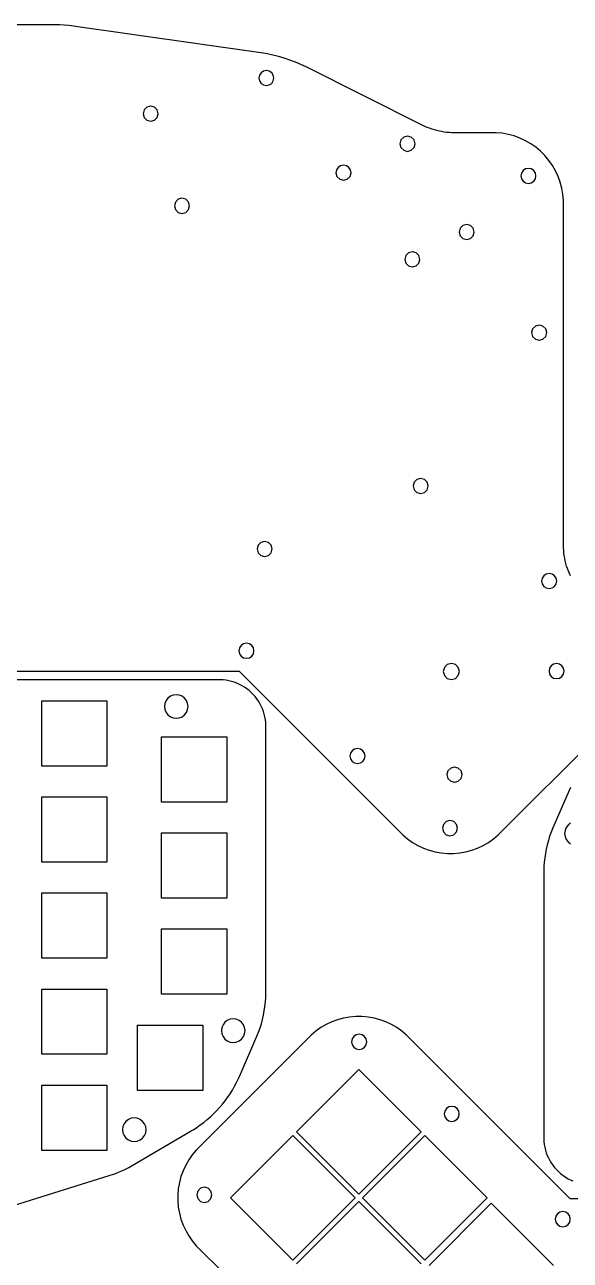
# Model space of a CAD drawing. Extents: x -1 to 514, y 19 to 842.
# Drawn here: x 173.3 to 288.9, y 566 to 827.4 of the extents above; entities that cross this region are included whole.
import ezdxf

# ---------------------------------------------------------------- set-up
doc = ezdxf.new("R2010")
doc.units = 0

msp = doc.modelspace()

# ---------------------------------------------------------------- linework, layer by layer
at = {"layer": 'Layer 1'}
for p, q in [((179.673573, 827.378254), (161.321303, 827.378254)), ((180.66523, 827.34915), (179.673573, 827.378254)), ((181.655565, 827.293587), (180.66523, 827.34915)), ((182.643782, 827.208921), (181.655565, 827.293587)), ((183.629354, 827.097796), (182.643782, 827.208921)), ((184.081526, 827.03165), (183.629354, 827.097796)), ((222.795311, 821.501865), (184.081526, 827.03165)), ((223.413906, 821.414553), (222.795311, 821.501865)), ((224.643688, 821.192303), (223.413906, 821.414553)), ((225.865003, 820.92772), (224.643688, 821.192303)), ((227.075999, 820.620804), (225.865003, 820.92772)), ((228.275089, 820.268909), (227.075999, 820.620804)), ((229.461215, 819.87468), (228.275089, 820.268909)), ((230.632259, 819.438118), (229.461215, 819.87468)), ((231.786899, 818.961869), (230.632259, 819.438118)), ((232.923813, 818.443286), (231.786899, 818.961869)), ((257.515744, 806.148114), (232.923813, 818.443286)), ((223.015384, 816.723186), (222.889119, 816.100986)), ((222.889119, 816.100986), (223.015384, 815.478785)), ((223.358397, 817.231165), (223.015384, 816.723186)), ((223.86677, 817.573594), (223.358397, 817.231165)), ((224.489115, 817.699143), (223.86677, 817.573594)), ((225.111461, 817.573594), (224.489115, 817.699143)), ((225.619834, 817.231165), (225.111461, 817.573594)), ((225.962847, 816.723186), (225.619834, 817.231165)), ((226.089112, 816.100986), (225.962847, 816.723186)), ((225.962847, 815.478785), (226.089112, 816.100986)), ((226.089112, 816.100986), (226.089112, 816.100986)), ((223.015384, 815.478785), (223.358397, 814.970806)), ((223.358397, 814.970806), (223.86677, 814.628377)), ((223.86677, 814.628377), (224.489115, 814.502828)), ((224.489115, 814.502828), (225.111461, 814.628377)), ((225.111461, 814.628377), (225.619834, 814.970806)), ((225.619834, 814.970806), (225.962847, 815.478785)), ((198.618684, 809.338594), (198.404325, 808.538595)), ((198.404325, 808.538595), (198.618684, 807.738596)), ((199.204324, 809.924234), (198.618684, 809.338594)), ((198.618684, 807.738596), (199.204324, 807.152956)), ((200.004323, 810.138593), (199.204324, 809.924234)), ((200.804322, 809.924234), (200.004323, 810.138593)), ((201.389962, 809.338594), (200.804322, 809.924234)), ((200.804322, 807.152956), (201.389962, 807.738596)), ((201.604321, 808.538595), (201.389962, 809.338594)), ((201.389962, 807.738596), (201.604321, 808.538595)), ((201.604321, 808.538595), (201.604321, 808.538595)), ((199.204324, 807.152956), (200.004323, 806.938597)), ((200.004323, 806.938597), (200.804322, 807.152956)), ((258.080364, 805.878239), (257.515744, 806.148114)), ((258.572489, 805.663927), (258.080364, 805.878239)), ((259.072021, 805.468136), (258.572489, 805.663927)), ((259.578169, 805.288219), (259.072021, 805.468136)), ((260.090401, 805.129469), (259.578169, 805.288219)), ((260.607926, 804.986595), (260.090401, 805.129469)), ((252.995282, 802.989316), (252.780923, 802.189317)), ((253.580922, 803.574956), (252.995282, 802.989316)), ((254.380921, 803.789315), (253.580922, 803.574956)), ((255.18092, 803.574956), (254.380921, 803.789315)), ((255.76656, 802.989316), (255.18092, 803.574956)), ((255.980919, 802.189317), (255.76656, 802.989316)), ((261.130212, 804.862241), (260.607926, 804.986595)), ((261.656733, 804.759053), (261.130212, 804.862241)), ((262.186428, 804.671741), (261.656733, 804.759053)), ((262.718769, 804.605595), (262.186428, 804.671741)), ((263.253491, 804.55797), (262.718769, 804.605595)), ((263.789272, 804.528866), (263.253491, 804.55797)), ((264.41501, 804.518283), (263.789272, 804.528866)), ((273.126935, 804.518283), (264.41501, 804.518283)), ((274.42736, 804.404512), (273.126935, 804.518283)), ((275.712969, 804.176971), (274.42736, 804.404512)), ((276.973972, 803.84095), (275.712969, 804.176971)), ((278.200843, 803.393805), (276.973972, 803.84095)), ((279.384058, 802.840826), (278.200843, 803.393805)), ((280.514621, 802.189952), (279.384058, 802.840826)), ((252.780923, 802.189317), (252.995282, 801.389318)), ((252.995282, 801.389318), (253.580922, 800.803678)), ((253.580922, 800.803678), (254.380921, 800.589319)), ((254.380921, 800.589319), (255.18092, 800.803678)), ((255.18092, 800.803678), (255.76656, 801.389318)), ((255.76656, 801.389318), (255.980919, 802.189317)), ((255.980919, 802.189317), (255.980919, 802.189317)), ((281.583801, 801.441182), (280.514621, 802.189952)), ((282.583925, 800.602454), (281.583801, 801.441182)), ((283.507055, 799.67906), (282.583925, 800.602454)), ((240.216279, 797.529646), (239.707701, 797.186753)), ((240.839071, 797.655382), (240.216279, 797.529646)), ((241.461862, 797.529646), (240.839071, 797.655382)), ((241.97044, 797.186753), (241.461862, 797.529646)), ((284.346048, 798.678936), (283.507055, 799.67906)), ((285.094818, 797.610021), (284.346048, 798.678936)), ((285.747544, 796.477605), (285.094818, 797.610021)), ((239.364809, 796.678175), (239.239073, 796.055384)), ((239.239073, 796.055384), (239.453432, 795.255385)), ((239.707701, 797.186753), (239.364809, 796.678175)), ((239.453432, 795.255385), (240.039072, 794.669745)), ((240.039072, 794.669745), (240.839071, 794.455385)), ((240.839071, 794.455385), (241.63907, 794.669745)), ((241.63907, 794.669745), (242.22471, 795.255385)), ((242.313333, 796.678175), (241.97044, 797.186753)), ((242.22471, 795.255385), (242.439069, 796.055384)), ((242.439069, 796.055384), (242.313333, 796.678175)), ((242.439069, 796.055384), (242.439069, 796.055384)), ((278.516679, 796.005579), (278.390943, 795.382787)), ((278.390943, 795.382787), (278.516679, 794.759996)), ((278.859572, 796.514157), (278.516679, 796.005579)), ((278.516679, 794.759996), (278.859572, 794.251418)), ((279.36815, 796.857049), (278.859572, 796.514157)), ((279.990941, 796.982785), (279.36815, 796.857049)), ((280.613733, 796.857049), (279.990941, 796.982785)), ((281.122311, 796.514157), (280.613733, 796.857049)), ((281.465204, 796.005579), (281.122311, 796.514157)), ((281.122311, 794.251418), (281.465204, 794.759996)), ((281.59094, 795.382787), (281.465204, 796.005579)), ((281.465204, 794.759996), (281.59094, 795.382787)), ((281.59094, 795.382787), (281.59094, 795.382787)), ((286.299464, 795.294919), (285.747544, 796.477605)), ((286.745816, 794.067254), (286.299464, 795.294919)), ((278.859572, 794.251418), (279.36815, 793.908525)), ((279.36815, 793.908525), (279.990941, 793.782789)), ((279.990941, 793.782789), (280.613733, 793.908525)), ((280.613733, 793.908525), (281.122311, 794.251418)), ((287.083688, 792.807839), (286.745816, 794.067254)), ((287.310436, 791.521966), (287.083688, 792.807839)), ((205.23909, 789.856819), (205.024731, 789.056819)), ((205.82473, 790.442459), (205.23909, 789.856819)), ((206.624729, 790.656818), (205.82473, 790.442459)), ((207.424728, 790.442459), (206.624729, 790.656818)), ((208.010368, 789.856819), (207.424728, 790.442459)), ((208.224728, 789.056819), (208.010368, 789.856819)), ((287.424206, 790.220217), (287.310436, 791.521966)), ((287.424206, 717.388455), (287.424206, 790.220217)), ((205.024731, 789.056819), (205.23909, 788.25682)), ((205.23909, 788.25682), (205.82473, 787.67118)), ((205.82473, 787.67118), (206.624729, 787.456821)), ((206.624729, 787.456821), (207.424728, 787.67118)), ((207.424728, 787.67118), (208.010368, 788.25682)), ((208.010368, 788.25682), (208.224728, 789.056819)), ((208.224728, 789.056819), (208.224728, 789.056819)), ((265.547599, 784.319625), (265.33324, 783.519626)), ((266.133239, 784.905265), (265.547599, 784.319625)), ((266.933239, 785.119625), (266.133239, 784.905265)), ((267.733238, 784.905265), (266.933239, 785.119625)), ((268.318878, 784.319625), (267.733238, 784.905265)), ((268.533237, 783.519626), (268.318878, 784.319625)), ((265.33324, 783.519626), (265.547599, 782.719627)), ((265.547599, 782.719627), (266.133239, 782.133987)), ((266.133239, 782.133987), (266.933239, 781.919628)), ((266.933239, 781.919628), (267.733238, 782.133987)), ((267.733238, 782.133987), (268.318878, 782.719627)), ((268.318878, 782.719627), (268.533237, 783.519626)), ((268.533237, 783.519626), (268.533237, 783.519626)), ((254.622297, 779.107061), (254.036657, 778.521421)), ((255.422296, 779.32142), (254.622297, 779.107061)), ((256.222295, 779.107061), (255.422296, 779.32142)), ((256.807935, 778.521421), (256.222295, 779.107061)), ((254.036657, 778.521421), (253.822298, 777.721422)), ((253.822298, 777.721422), (254.036657, 776.921423)), ((254.036657, 776.921423), (254.622297, 776.335783)), ((256.222295, 776.335783), (256.807935, 776.921423)), ((257.022294, 777.721422), (256.807935, 778.521421)), ((256.807935, 776.921423), (257.022294, 777.721422)), ((257.022294, 777.721422), (257.022294, 777.721422)), ((254.622297, 776.335783), (255.422296, 776.121424)), ((255.422296, 776.121424), (256.222295, 776.335783)), ((281.469907, 763.627633), (280.884267, 763.041993)), ((282.269906, 763.841992), (281.469907, 763.627633)), ((283.069905, 763.627633), (282.269906, 763.841992)), ((283.655545, 763.041993), (283.069905, 763.627633)), ((280.884267, 763.041993), (280.669908, 762.241994)), ((280.669908, 762.241994), (280.884267, 761.441995)), ((280.884267, 761.441995), (281.469907, 760.856355)), ((281.469907, 760.856355), (282.269906, 760.641996)), ((282.269906, 760.641996), (283.069905, 760.856355)), ((283.069905, 760.856355), (283.655545, 761.441995)), ((283.869904, 762.241994), (283.655545, 763.041993)), ((283.655545, 761.441995), (283.869904, 762.241994)), ((283.869904, 762.241994), (283.869904, 762.241994)), ((255.768612, 730.598693), (255.554253, 729.798694)), ((255.554253, 729.798694), (255.768612, 728.998695)), ((256.354252, 731.184333), (255.768612, 730.598693)), ((257.154251, 731.398692), (256.354252, 731.184333)), ((257.95425, 731.184333), (257.154251, 731.398692)), ((258.53989, 730.598693), (257.95425, 731.184333)), ((258.754249, 729.798694), (258.53989, 730.598693)), ((258.53989, 728.998695), (258.754249, 729.798694)), ((258.754249, 729.798694), (258.754249, 729.798694)), ((255.768612, 728.998695), (256.354252, 728.413055)), ((256.354252, 728.413055), (257.154251, 728.198696)), ((257.154251, 728.198696), (257.95425, 728.413055)), ((257.95425, 728.413055), (258.53989, 728.998695)), ((222.748653, 717.26371), (222.534294, 716.463711)), ((222.534294, 716.463711), (222.748653, 715.663712)), ((223.334293, 717.84935), (222.748653, 717.26371)), ((224.134292, 718.063709), (223.334293, 717.84935)), ((224.934292, 717.84935), (224.134292, 718.063709)), ((225.519932, 717.26371), (224.934292, 717.84935)), ((225.734291, 716.463711), (225.519932, 717.26371)), ((225.519932, 715.663712), (225.734291, 716.463711)), ((225.734291, 716.463711), (225.734291, 716.463711)), ((287.436642, 716.732289), (287.424206, 717.388455)), ((287.468127, 716.168727), (287.436642, 716.732289)), ((222.748653, 715.663712), (223.334293, 715.078072)), ((223.334293, 715.078072), (224.134292, 714.863713)), ((224.134292, 714.863713), (224.934292, 715.078072)), ((224.934292, 715.078072), (225.519932, 715.663712)), ((287.520515, 715.610457), (287.468127, 716.168727)), ((287.594069, 715.052187), (287.520515, 715.610457)), ((287.68826, 714.496563), (287.594069, 715.052187)), ((287.803354, 713.94623), (287.68826, 714.496563)), ((287.93882, 713.398543), (287.803354, 713.94623)), ((283.760252, 711.160354), (283.251892, 710.817954)), ((284.382571, 711.285892), (283.760252, 711.160354)), ((285.004889, 711.160354), (284.382571, 711.285892)), ((285.51325, 710.817954), (285.004889, 711.160354)), ((288.09466, 712.858794), (287.93882, 713.398543)), ((288.270343, 712.324336), (288.09466, 712.858794)), ((288.466134, 711.79517), (288.270343, 712.324336)), ((288.681505, 711.276588), (288.466134, 711.79517)), ((288.91619, 710.765942), (288.681505, 711.276588)), ((282.908871, 710.310011), (282.782574, 709.687846)), ((282.782574, 709.687846), (282.908871, 709.065681)), ((283.251892, 710.817954), (282.908871, 710.310011)), ((282.908871, 709.065681), (283.251892, 708.557739)), ((283.251892, 708.557739), (283.760252, 708.215338)), ((285.004889, 708.215338), (285.51325, 708.557739)), ((285.85627, 710.310011), (285.51325, 710.817954)), ((285.51325, 708.557739), (285.85627, 709.065681)), ((285.982568, 709.687846), (285.85627, 710.310011)), ((285.85627, 709.065681), (285.982568, 709.687846)), ((285.982568, 709.687846), (285.982568, 709.687846)), ((283.760252, 708.215338), (284.382571, 708.0898)), ((284.382571, 708.0898), (285.004889, 708.215338)), ((218.801423, 695.550734), (218.675158, 694.928533)), ((219.144436, 696.058713), (218.801423, 695.550734)), ((219.65281, 696.401142), (219.144436, 696.058713)), ((220.275155, 696.526691), (219.65281, 696.401142)), ((220.8975, 696.401142), (220.275155, 696.526691)), ((221.405874, 696.058713), (220.8975, 696.401142)), ((221.748887, 695.550734), (221.405874, 696.058713)), ((221.875152, 694.928533), (221.748887, 695.550734)), ((218.675158, 694.928533), (218.801423, 694.306333)), ((218.801423, 694.306333), (219.144436, 693.798354)), ((219.144436, 693.798354), (219.65281, 693.455925)), ((219.65281, 693.455925), (220.275155, 693.330376)), ((220.275155, 693.330376), (220.8975, 693.455925)), ((220.8975, 693.455925), (221.405874, 693.798354)), ((221.405874, 693.798354), (221.748887, 694.306333)), ((221.748887, 694.306333), (221.875152, 694.928533)), ((221.875152, 694.928533), (221.875152, 694.928533)), ((96.371732, 690.639114), (218.742957, 690.639114)), ((218.742957, 690.639114), (253.394599, 655.986678)), ((262.19898, 691.384126), (261.971224, 690.534127)), ((261.971224, 690.534127), (262.19898, 689.684128)), ((262.821223, 692.006369), (262.19898, 691.384126)), ((263.671223, 692.234126), (262.821223, 692.006369)), ((264.521222, 692.006369), (263.671223, 692.234126)), ((265.143465, 691.384126), (264.521222, 692.006369)), ((265.371221, 690.534127), (265.143465, 691.384126)), ((265.143465, 689.684128), (265.371221, 690.534127)), ((265.371221, 690.534127), (265.371221, 690.534127)), ((284.488913, 691.259515), (284.362648, 690.637314)), ((284.362648, 690.637314), (284.488913, 690.015114)), ((284.831926, 691.767494), (284.488913, 691.259515)), ((285.340299, 692.109923), (284.831926, 691.767494)), ((285.962645, 692.235472), (285.340299, 692.109923)), ((286.58499, 692.109923), (285.962645, 692.235472)), ((287.093363, 691.767494), (286.58499, 692.109923)), ((287.436376, 691.259515), (287.093363, 691.767494)), ((287.562641, 690.637314), (287.436376, 691.259515)), ((287.436376, 690.015114), (287.562641, 690.637314)), ((287.562641, 690.637314), (287.562641, 690.637314)), ((214.760844, 688.805363), (90.641519, 688.805363)), ((215.361182, 688.76885), (214.760844, 688.805363)), ((215.958082, 688.696355), (215.361182, 688.76885)), ((216.549425, 688.58814), (215.958082, 688.696355)), ((217.133359, 688.444207), (216.549425, 688.58814)), ((217.707504, 688.265349), (217.133359, 688.444207)), ((218.269743, 688.052095), (217.707504, 688.265349)), ((218.817959, 687.805239), (218.269743, 688.052095)), ((219.3503, 687.52584), (218.817959, 687.805239)), ((219.864914, 687.21469), (219.3503, 687.52584)), ((262.19898, 689.684128), (262.821223, 689.061885)), ((262.821223, 689.061885), (263.671223, 688.834128)), ((263.671223, 688.834128), (264.521222, 689.061885)), ((264.521222, 689.061885), (265.143465, 689.684128)), ((284.488913, 690.015114), (284.831926, 689.507135)), ((284.831926, 689.507135), (285.340299, 689.164706)), ((285.340299, 689.164706), (285.962645, 689.039157)), ((285.962645, 689.039157), (286.58499, 689.164706)), ((286.58499, 689.164706), (287.093363, 689.507135)), ((287.093363, 689.507135), (287.436376, 690.015114)), ((203.63856, 684.904224), (203.245131, 684.390253)), ((204.160193, 685.305316), (203.63856, 684.904224)), ((204.768365, 685.556518), (204.160193, 685.305316)), ((205.410192, 685.640252), (204.768365, 685.556518)), ((206.052019, 685.556518), (205.410192, 685.640252)), ((206.660191, 685.305316), (206.052019, 685.556518)), ((207.181824, 684.904224), (206.660191, 685.305316)), ((207.575253, 684.390253), (207.181824, 684.904224)), ((220.359949, 686.873113), (219.864914, 687.21469)), ((220.833288, 686.502432), (220.359949, 686.873113)), ((221.283344, 686.103441), (220.833288, 686.502432)), ((221.708529, 685.678256), (221.283344, 686.103441)), ((222.107255, 685.228201), (221.708529, 685.678256)), ((222.477936, 684.754862), (222.107255, 685.228201)), ((176.911452, 670.516592), (176.911452, 684.334175)), ((176.911452, 684.334175), (190.729034, 684.334175)), ((190.729034, 684.334175), (190.729034, 670.516592)), ((202.996733, 683.792548), (202.910195, 683.140255)), ((202.910195, 683.140255), (202.996733, 682.487961)), ((202.910195, 683.140255), (202.910195, 683.140255)), ((203.245131, 684.390253), (202.996733, 683.792548)), ((202.996733, 682.487961), (203.245131, 681.890256)), ((207.823651, 683.792548), (207.575253, 684.390253)), ((207.575253, 681.890256), (207.823651, 682.487961)), ((207.910189, 683.140255), (207.823651, 683.792548)), ((207.823651, 682.487961), (207.910189, 683.140255)), ((222.819777, 684.260092), (222.477936, 684.754862)), ((223.130662, 683.745478), (222.819777, 684.260092)), ((223.410062, 683.213137), (223.130662, 683.745478)), ((223.656918, 682.664656), (223.410062, 683.213137)), ((223.870172, 682.102417), (223.656918, 682.664656)), ((203.245131, 681.890256), (203.63856, 681.376285)), ((203.63856, 681.376285), (204.160193, 680.975194)), ((204.160193, 680.975194), (204.768365, 680.723991)), ((204.768365, 680.723991), (205.410192, 680.640257)), ((205.410192, 680.640257), (206.052019, 680.723991)), ((206.052019, 680.723991), (206.660191, 680.975194)), ((206.660191, 680.975194), (207.181824, 681.376285)), ((207.181824, 681.376285), (207.575253, 681.890256)), ((224.04903, 681.528272), (223.870172, 682.102417)), ((224.192963, 680.944602), (224.04903, 681.528272)), ((224.301442, 680.352994), (224.192963, 680.944602)), ((224.373938, 679.756095), (224.301442, 680.352994)), ((224.410186, 679.156021), (224.373938, 679.756095)), ((273.614032, 655.986678), (297.945879, 680.320377)), ((224.410186, 622.964783), (224.410186, 679.156021)), ((202.31142, 662.896602), (202.31142, 676.714184)), ((202.31142, 676.714184), (216.129002, 676.714184)), ((216.129002, 676.714184), (216.129002, 662.896602)), ((242.311919, 673.282449), (242.185654, 672.660249)), ((242.185654, 672.660249), (242.311919, 672.038049)), ((242.654933, 673.790429), (242.311919, 673.282449)), ((242.311919, 672.038049), (242.654933, 671.530069)), ((243.163306, 674.132857), (242.654933, 673.790429)), ((243.785651, 674.258407), (243.163306, 674.132857)), ((244.407996, 674.132857), (243.785651, 674.258407)), ((244.91637, 673.790429), (244.407996, 674.132857)), ((245.259383, 673.282449), (244.91637, 673.790429)), ((244.91637, 671.530069), (245.259383, 672.038049)), ((245.385648, 672.660249), (245.259383, 673.282449)), ((245.259383, 672.038049), (245.385648, 672.660249)), ((245.385648, 672.660249), (245.385648, 672.660249)), ((190.729034, 670.516592), (176.911452, 670.516592)), ((242.654933, 671.530069), (243.163306, 671.187641)), ((243.163306, 671.187641), (243.785651, 671.062091)), ((243.785651, 671.062091), (244.407996, 671.187641)), ((244.407996, 671.187641), (244.91637, 671.530069)), ((262.959218, 669.527381), (262.744859, 668.727381)), ((263.544858, 670.113021), (262.959218, 669.527381)), ((264.344857, 670.32738), (263.544858, 670.113021)), ((265.144857, 670.113021), (264.344857, 670.32738)), ((265.730497, 669.527381), (265.144857, 670.113021)), ((265.944856, 668.727381), (265.730497, 669.527381)), ((262.744859, 668.727381), (262.959218, 667.927382)), ((262.959218, 667.927382), (263.544858, 667.341742)), ((263.544858, 667.341742), (264.344857, 667.127383)), ((264.344857, 667.127383), (265.144857, 667.341742)), ((265.144857, 667.341742), (265.730497, 667.927382)), ((265.730497, 667.927382), (265.944856, 668.727381)), ((265.944856, 668.727381), (265.944856, 668.727381)), ((176.911452, 650.196486), (176.911452, 664.0142)), ((176.911452, 664.0142), (190.729034, 664.0142)), ((190.729034, 664.0142), (190.729034, 650.196486)), ((288.878872, 665.982648), (285.144283, 657.446063)), ((216.129002, 662.896602), (202.31142, 662.896602)), ((262.583578, 658.794583), (261.997938, 658.208943)), ((263.383577, 659.008942), (262.583578, 658.794583)), ((264.183576, 658.794583), (263.383577, 659.008942)), ((264.769216, 658.208943), (264.183576, 658.794583)), ((202.31142, 642.576495), (202.31142, 656.394078)), ((202.31142, 656.394078), (216.129002, 656.394078)), ((216.129002, 656.394078), (216.129002, 642.576495)), ((261.997938, 658.208943), (261.783579, 657.408944)), ((261.783579, 657.408944), (261.997938, 656.608945)), ((261.997938, 656.608945), (262.583578, 656.023305)), ((264.183576, 656.023305), (264.769216, 656.608945)), ((264.983575, 657.408944), (264.769216, 658.208943)), ((264.769216, 656.608945), (264.983575, 657.408944)), ((264.983575, 657.408944), (264.983575, 657.408944)), ((284.801648, 656.575532), (284.491821, 655.692751)), ((285.144283, 657.446063), (284.801648, 656.575532)), ((287.761365, 656.930952), (287.674826, 656.278659)), ((287.674826, 656.278659), (287.761365, 655.626366)), ((288.009762, 657.528658), (287.761365, 656.930952)), ((288.403191, 658.042629), (288.009762, 657.528658)), ((288.924825, 658.44372), (288.403191, 658.042629)), ((253.394599, 655.986678), (254.394723, 655.14795)), ((254.394723, 655.14795), (255.463903, 654.39918)), ((255.463903, 654.39918), (256.594466, 653.74566)), ((256.594466, 653.74566), (257.777681, 653.195327)), ((262.583578, 656.023305), (263.383577, 655.808946)), ((263.383577, 655.808946), (264.183576, 656.023305)), ((269.230686, 653.195327), (270.413901, 653.74566)), ((270.413901, 653.74566), (271.544464, 654.39918)), ((271.544464, 654.39918), (272.613908, 655.14795)), ((272.613908, 655.14795), (273.614032, 655.986678)), ((283.972709, 653.895491), (283.764218, 652.983526)), ((284.215597, 654.798989), (283.972709, 653.895491)), ((284.491821, 655.692751), (284.215597, 654.798989)), ((287.761365, 655.626366), (288.009762, 655.02866)), ((288.009762, 655.02866), (288.403191, 654.514689)), ((288.403191, 654.514689), (288.924825, 654.113598)), ((257.777681, 653.195327), (259.004553, 652.748182)), ((259.004553, 652.748182), (260.265291, 652.409516)), ((260.265291, 652.409516), (261.550899, 652.18462)), ((261.550899, 652.18462), (262.851589, 652.07085)), ((262.851589, 652.07085), (264.157042, 652.07085)), ((264.157042, 652.07085), (265.457467, 652.18462)), ((265.457467, 652.18462), (266.743076, 652.409516)), ((266.743076, 652.409516), (268.004079, 652.748182)), ((268.004079, 652.748182), (269.230686, 653.195327)), ((283.449893, 651.139356), (283.345118, 650.209744)), ((283.589858, 652.064392), (283.449893, 651.139356)), ((283.764218, 652.983526), (283.589858, 652.064392)), ((190.729034, 650.196486), (176.911452, 650.196486)), ((283.275004, 649.276851), (283.239814, 648.341973)), ((283.239814, 648.341973), (283.239814, 647.874217)), ((283.345118, 650.209744), (283.275004, 649.276851)), ((283.239814, 647.874217), (283.239814, 591.682979)), ((176.911452, 629.876522), (176.911452, 643.694094)), ((176.911452, 643.694094), (190.729034, 643.694094)), ((190.729034, 643.694094), (190.729034, 629.876522)), ((216.129002, 642.576495), (202.31142, 642.576495)), ((202.31142, 622.256521), (202.31142, 636.074103)), ((202.31142, 636.074103), (216.129002, 636.074103)), ((216.129002, 636.074103), (216.129002, 622.256521)), ((190.729034, 629.876522), (176.911452, 629.876522)), ((176.911452, 609.556537), (176.911452, 623.374119)), ((176.911452, 623.374119), (190.729034, 623.374119)), ((190.729034, 623.374119), (190.729034, 609.556537)), ((216.129002, 622.256521), (202.31142, 622.256521)), ((224.374996, 621.562149), (224.410186, 622.497027)), ((224.410186, 622.497027), (224.410186, 622.964783)), ((224.060142, 618.774608), (224.200107, 619.699644)), ((224.200107, 619.699644), (224.304882, 620.629256)), ((224.304882, 620.629256), (224.374996, 621.562149)), ((216.83335, 616.976604), (216.225178, 616.725402)), ((217.475177, 617.060338), (216.83335, 616.976604)), ((218.117003, 616.976604), (217.475177, 617.060338)), ((218.725175, 616.725402), (218.117003, 616.976604)), ((223.434403, 616.040011), (223.677291, 616.943509)), ((223.677291, 616.943509), (223.885782, 617.855474)), ((223.885782, 617.855474), (224.060142, 618.774608)), ((240.845873, 617.191241), (239.584871, 616.852575)), ((242.131482, 617.418783), (240.845873, 617.191241)), ((243.431908, 617.532554), (242.131482, 617.418783)), ((244.73736, 617.532554), (243.431908, 617.532554)), ((246.037786, 617.418783), (244.73736, 617.532554)), ((247.323394, 617.191241), (246.037786, 617.418783)), ((248.584397, 616.852575), (247.323394, 617.191241)), ((197.231426, 601.936679), (197.231426, 615.754129)), ((197.231426, 615.754129), (211.049009, 615.754129)), ((211.049009, 615.754129), (211.049009, 601.936679)), ((215.061718, 615.212634), (214.97518, 614.560341)), ((214.97518, 614.560341), (215.061718, 613.908048)), ((214.97518, 614.560341), (214.97518, 614.560341)), ((215.310116, 615.81034), (215.061718, 615.212634)), ((215.703545, 616.324311), (215.310116, 615.81034)), ((216.225178, 616.725402), (215.703545, 616.324311)), ((219.246809, 616.324311), (218.725175, 616.725402)), ((219.640238, 615.81034), (219.246809, 616.324311)), ((219.888635, 615.212634), (219.640238, 615.81034)), ((219.975174, 614.560341), (219.888635, 615.212634)), ((219.888635, 613.908048), (219.975174, 614.560341)), ((222.848352, 614.263468), (223.158179, 615.146249)), ((223.158179, 615.146249), (223.434403, 616.040011)), ((234.975041, 614.452807), (233.974917, 613.614079)), ((236.044221, 615.201577), (234.975041, 614.452807)), ((237.174784, 615.855097), (236.044221, 615.201577)), ((238.357999, 616.408076), (237.174784, 615.855097)), ((239.584871, 616.852575), (238.357999, 616.408076)), ((249.811268, 616.408076), (248.584397, 616.852575)), ((250.994219, 615.855097), (249.811268, 616.408076)), ((252.124782, 615.201577), (250.994219, 615.855097)), ((253.194227, 614.452807), (252.124782, 615.201577)), ((254.19435, 613.614079), (253.194227, 614.452807)), ((233.974917, 613.614079), (209.642806, 589.282762)), ((215.061718, 613.908048), (215.310116, 613.310342)), ((215.310116, 613.310342), (215.703545, 612.796371)), ((215.703545, 612.796371), (216.225178, 612.39528)), ((216.225178, 612.39528), (216.83335, 612.144078)), ((216.83335, 612.144078), (217.475177, 612.060344)), ((217.475177, 612.060344), (218.117003, 612.144078)), ((218.117003, 612.144078), (218.725175, 612.39528)), ((218.725175, 612.39528), (219.246809, 612.796371)), ((218.771128, 604.856352), (222.505717, 613.392937)), ((219.246809, 612.796371), (219.640238, 613.310342)), ((219.640238, 613.310342), (219.888635, 613.908048)), ((222.505717, 613.392937), (222.848352, 614.263468)), ((242.681863, 612.815743), (242.556127, 612.192951)), ((242.556127, 612.192951), (242.681863, 611.57016)), ((242.556127, 612.192951), (242.556127, 612.192951)), ((243.024756, 613.324321), (242.681863, 612.815743)), ((243.533334, 613.667213), (243.024756, 613.324321)), ((244.156126, 613.792949), (243.533334, 613.667213)), ((244.778917, 613.667213), (244.156126, 613.792949)), ((245.287495, 613.324321), (244.778917, 613.667213)), ((245.630388, 612.815743), (245.287495, 613.324321)), ((245.756124, 612.192951), (245.630388, 612.815743)), ((245.630388, 611.57016), (245.756124, 612.192951)), ((288.845992, 578.963231), (254.19435, 613.614079)), ((190.729034, 609.556537), (176.911452, 609.556537)), ((242.681863, 611.57016), (243.024756, 611.061582)), ((243.024756, 611.061582), (243.533334, 610.718689)), ((243.533334, 610.718689), (244.156126, 610.592953)), ((244.156126, 610.592953), (244.778917, 610.718689)), ((244.778917, 610.718689), (245.287495, 611.061582)), ((245.287495, 611.061582), (245.630388, 611.57016)), ((218.187193, 603.606462), (218.586714, 604.435136)), ((218.586714, 604.435136), (218.771128, 604.856352)), ((230.901521, 593.143028), (244.084634, 606.327464)), ((244.084634, 606.327464), (257.267482, 593.143028)), ((176.911452, 589.236695), (176.911452, 603.054277)), ((176.911452, 603.054277), (190.729034, 603.054277)), ((190.729034, 603.054277), (190.729034, 589.236695)), ((211.049009, 601.936679), (197.231426, 601.936679)), ((216.292779, 600.456072), (216.80951, 601.217013)), ((216.80951, 601.217013), (217.29793, 601.99621)), ((217.29793, 601.99621), (217.757511, 602.793134)), ((217.757511, 602.793134), (218.187193, 603.606462)), ((214.57881, 598.294958), (215.176503, 598.993986)), ((215.176503, 598.993986), (215.748003, 599.714711)), ((215.748003, 599.714711), (216.292779, 600.456072)), ((195.878377, 596.021631), (195.270205, 595.770428)), ((196.520203, 596.105365), (195.878377, 596.021631)), ((197.16203, 596.021631), (196.520203, 596.105365)), ((197.770202, 595.770428), (197.16203, 596.021631)), ((211.943035, 595.732207), (212.637036, 596.335986)), ((212.637036, 596.335986), (213.308283, 596.964899)), ((213.308283, 596.964899), (213.955717, 597.618155)), ((213.955717, 597.618155), (214.57881, 598.294958)), ((262.28032, 597.563873), (262.154055, 596.941673)), ((262.154055, 596.941673), (262.28032, 596.319472)), ((262.154055, 596.941673), (262.154055, 596.941673)), ((262.623333, 598.071852), (262.28032, 597.563873)), ((262.28032, 596.319472), (262.623333, 595.811493)), ((263.131706, 598.414281), (262.623333, 598.071852)), ((263.754052, 598.53983), (263.131706, 598.414281)), ((264.376397, 598.414281), (263.754052, 598.53983)), ((264.88477, 598.071852), (264.376397, 598.414281)), ((265.227783, 597.563873), (264.88477, 598.071852)), ((264.88477, 595.811493), (265.227783, 596.319472)), ((265.354048, 596.941673), (265.227783, 597.563873)), ((265.227783, 596.319472), (265.354048, 596.941673)), ((194.106745, 594.257661), (194.020206, 593.605367)), ((194.020206, 593.605367), (194.106745, 592.953074)), ((194.020206, 593.605367), (194.020206, 593.605367)), ((194.355142, 594.855366), (194.106745, 594.257661)), ((194.748571, 595.369337), (194.355142, 594.855366)), ((195.270205, 595.770428), (194.748571, 595.369337)), ((198.291835, 595.369337), (197.770202, 595.770428)), ((198.685264, 594.855366), (198.291835, 595.369337)), ((198.933662, 594.257661), (198.685264, 594.855366)), ((199.0202, 593.605367), (198.933662, 594.257661)), ((198.933662, 592.953074), (199.0202, 593.605367)), ((208.562987, 593.351489), (208.959597, 593.584587)), ((208.959597, 593.584587), (209.73456, 594.079886)), ((209.73456, 594.079886), (210.491003, 594.603496)), ((210.491003, 594.603496), (211.227338, 595.154623)), ((211.227338, 595.154623), (211.943035, 595.732207)), ((262.623333, 595.811493), (263.131706, 595.469064)), ((263.131706, 595.469064), (263.754052, 595.343515)), ((263.754052, 595.343515), (264.376397, 595.469064)), ((264.376397, 595.469064), (264.88477, 595.811493)), ((194.106745, 592.953074), (194.355142, 592.355369)), ((194.355142, 592.355369), (194.748571, 591.841398)), ((194.748571, 591.841398), (195.270205, 591.440306)), ((195.270205, 591.440306), (195.878377, 591.189104)), ((195.878377, 591.189104), (196.520203, 591.10537)), ((196.079696, 586.008253), (208.562987, 593.351489)), ((196.520203, 591.10537), (197.16203, 591.189104)), ((197.16203, 591.189104), (197.770202, 591.440306)), ((197.770202, 591.440306), (198.291835, 591.841398)), ((198.291835, 591.841398), (198.685264, 592.355369)), ((198.685264, 592.355369), (198.933662, 592.953074)), ((216.931539, 579.173046), (230.114651, 592.356158)), ((230.114651, 592.356158), (243.297499, 579.173046)), ((244.084634, 579.96018), (230.901521, 593.143028)), ((257.267482, 593.143028), (244.084634, 579.96018)), ((244.871504, 579.173046), (258.054616, 592.356158)), ((258.054616, 592.356158), (271.237464, 579.173046)), ((283.239814, 591.682979), (283.276062, 591.082905)), ((283.276062, 591.082905), (283.348558, 590.486006)), ((190.729034, 589.236695), (176.911452, 589.236695)), ((208.803814, 588.282903), (208.055044, 587.213458)), ((209.642806, 589.282762), (208.803814, 588.282903)), ((283.348558, 590.486006), (283.457037, 589.894398)), ((283.457037, 589.894398), (283.60097, 589.310728)), ((283.60097, 589.310728), (283.779828, 588.736583)), ((283.779828, 588.736583), (283.993082, 588.174344)), ((283.993082, 588.174344), (284.239938, 587.625863)), ((194.634809, 585.251281), (195.36347, 585.617993)), ((195.36347, 585.617993), (196.079696, 586.008253)), ((207.402318, 586.082895), (206.850662, 584.89968)), ((208.055044, 587.213458), (207.402318, 586.082895)), ((284.239938, 587.625863), (284.519338, 587.093522)), ((284.519338, 587.093522), (284.830223, 586.578908)), ((284.830223, 586.578908), (285.172064, 586.084138)), ((285.172064, 586.084138), (285.542745, 585.610799)), ((285.542745, 585.610799), (285.941471, 585.160744)), ((156.566077, 573.075965), (191.223011, 583.906141)), ((191.223011, 583.906141), (191.612212, 584.027849)), ((191.612212, 584.027849), (192.382678, 584.296401)), ((192.382678, 584.296401), (193.143619, 584.590088)), ((193.143619, 584.590088), (193.894505, 584.908381)), ((193.894505, 584.908381), (194.634809, 585.251281)), ((206.404046, 583.673073), (206.066173, 582.412071)), ((206.850662, 584.89968), (206.404046, 583.673073)), ((285.941471, 585.160744), (286.366656, 584.735559)), ((286.366656, 584.735559), (286.816712, 584.336568)), ((286.816712, 584.336568), (287.290051, 583.965887)), ((287.290051, 583.965887), (287.785086, 583.62431)), ((287.785086, 583.62431), (288.2997, 583.31316)), ((288.2997, 583.31316), (288.832041, 583.033761)), ((288.832041, 583.033761), (289.380257, 582.786905)), ((205.839426, 581.126462), (205.725655, 579.825772)), ((206.066173, 582.412071), (205.839426, 581.126462)), ((209.991269, 580.625893), (209.77691, 579.825894)), ((210.576909, 581.211533), (209.991269, 580.625893)), ((211.376909, 581.425892), (210.576909, 581.211533)), ((212.176908, 581.211533), (211.376909, 581.425892)), ((212.762548, 580.625893), (212.176908, 581.211533)), ((212.976907, 579.825894), (212.762548, 580.625893)), ((205.725655, 579.825772), (205.725655, 578.520319)), ((205.725655, 578.520319), (205.839426, 577.219894)), ((209.77691, 579.825894), (209.991269, 579.025894)), ((209.77691, 579.825894), (209.77691, 579.825894)), ((209.991269, 579.025894), (210.576909, 578.440254)), ((210.576909, 578.440254), (211.376909, 578.225895)), ((211.376909, 578.225895), (212.176908, 578.440254)), ((212.176908, 578.440254), (212.762548, 579.025894)), ((212.762548, 579.025894), (212.976907, 579.825894)), ((230.114651, 565.990198), (216.931539, 579.173046)), ((243.297499, 579.173046), (230.114651, 565.990198)), ((230.901521, 565.203063), (244.084634, 578.386176)), ((244.084634, 578.386176), (257.267482, 565.203063)), ((258.054616, 565.990198), (244.871504, 579.173046)), ((271.237464, 579.173046), (258.054616, 565.990198)), ((258.958696, 564.896412), (272.141809, 578.07926)), ((272.141809, 578.07926), (285.324921, 564.896412)), ((411.217217, 578.963231), (288.845992, 578.963231)), ((205.839426, 577.219894), (206.066173, 575.934285)), ((206.066173, 575.934285), (206.404046, 574.673283)), ((285.790287, 575.296151), (285.664551, 574.673359)), ((286.13318, 575.804729), (285.790287, 575.296151)), ((286.641758, 576.147621), (286.13318, 575.804729)), ((287.264549, 576.273357), (286.641758, 576.147621)), ((287.88734, 576.147621), (287.264549, 576.273357)), ((288.395919, 575.804729), (287.88734, 576.147621)), ((288.738811, 575.296151), (288.395919, 575.804729)), ((288.864547, 574.673359), (288.738811, 575.296151)), ((206.404046, 574.673283), (206.850662, 573.446676)), ((206.850662, 573.446676), (207.402318, 572.263461)), ((285.664551, 574.673359), (285.790287, 574.050568)), ((285.664551, 574.673359), (285.664551, 574.673359)), ((285.790287, 574.050568), (286.13318, 573.54199)), ((286.13318, 573.54199), (286.641758, 573.199097)), ((286.641758, 573.199097), (287.264549, 573.073361)), ((287.264549, 573.073361), (287.88734, 573.199097)), ((287.88734, 573.199097), (288.395919, 573.54199)), ((288.395919, 573.54199), (288.738811, 574.050568)), ((288.738811, 574.050568), (288.864547, 574.673359)), ((207.402318, 572.263461), (208.055044, 571.132897)), ((208.055044, 571.132897), (208.803814, 570.063453)), ((208.803814, 570.063453), (209.642806, 569.063594)), ((209.642806, 569.063594), (215.69038, 563.01602))]:
    msp.add_line(p, q, dxfattribs=at)

doc.saveas('drawing.dxf')
